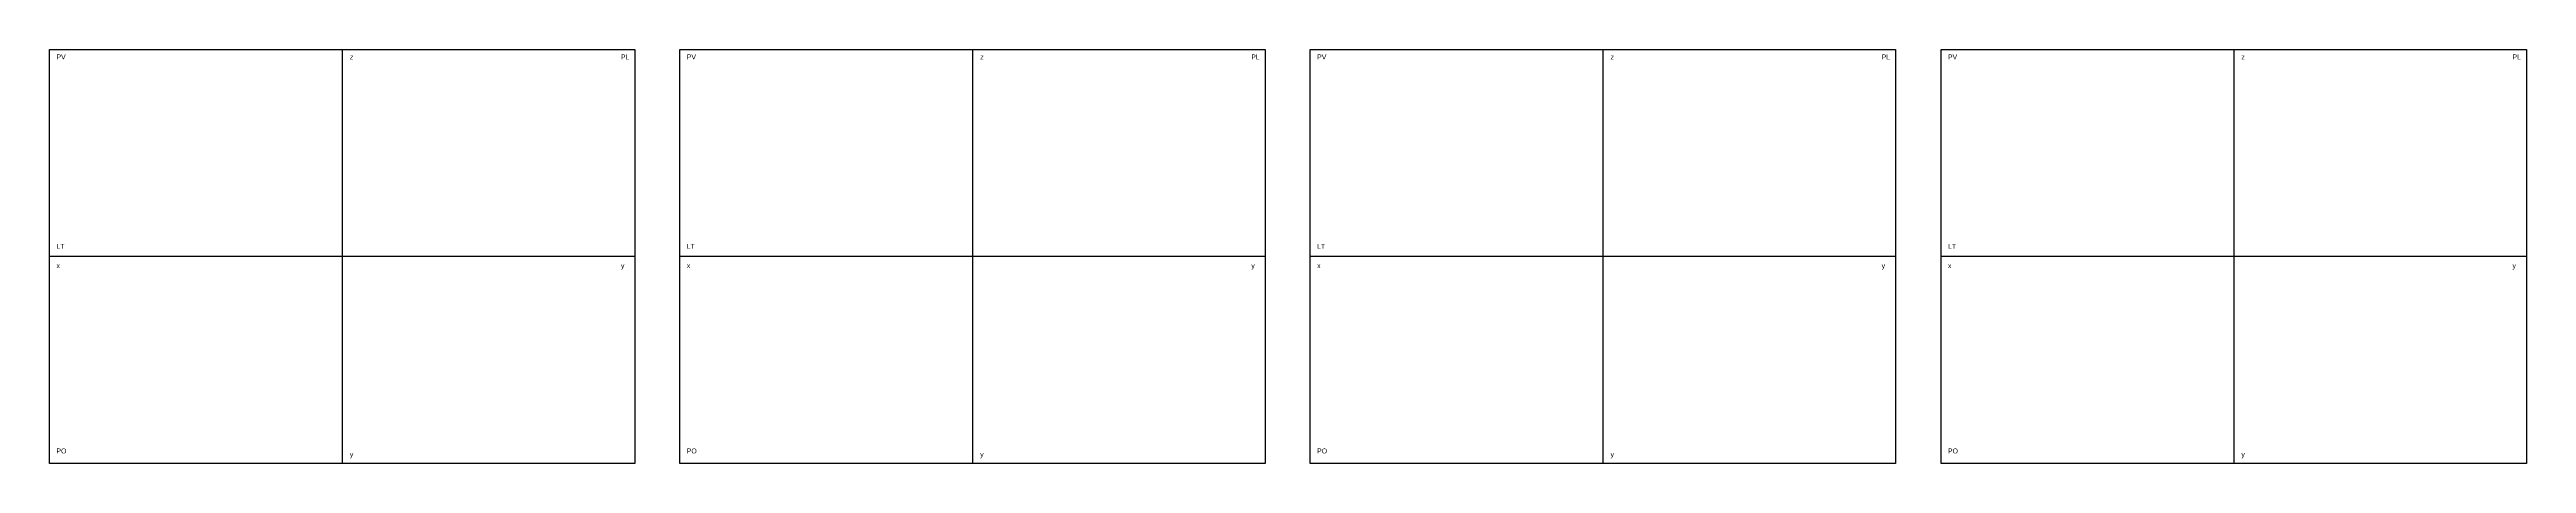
# Model space of a CAD drawing. Header units: millimetres. Extents: x 49 to 2598, y 49 to 259.
# Drawn here: x 1341 to 2598, y 49 to 259 of the extents above; entities that cross this region are included whole.
import ezdxf

# ---------------------------------------------------------------- set-up
doc = ezdxf.new("R2010")
doc.units = ezdxf.units.MM
doc.layers.add('Squadratura', color=6, linetype='Continuous', lineweight=25)
doc.layers.add('testo', color=1, linetype='Continuous', lineweight=20)
doc.styles.get("Standard").update_dxf_attribs({"font": 'arial.ttf'})

msp = doc.modelspace()

# ---------------------------------------------------------------- linework, layer by layer
at = {"layer": 'Squadratura'}
for p, q in [((1341.391, 49.158), (1341.391, 259.158)), ((1341.391, 259.158), (1638.391, 259.158)), ((1489.891, 259.158), (1489.891, 49.158)), ((1638.391, 259.158), (1638.391, 49.158)), ((1661.166, 49.158), (1661.166, 259.158)), ((1661.166, 259.158), (1958.166, 259.158)), ((1809.666, 259.158), (1809.666, 49.158)), ((1958.166, 259.158), (1958.166, 49.158)), ((1980.946, 49.158), (1980.946, 259.158)), ((1980.946, 259.158), (2277.946, 259.158)), ((2129.446, 259.158), (2129.446, 49.158)), ((2277.946, 259.158), (2277.946, 49.158)), ((2300.968, 49.158), (2300.968, 259.158)), ((2300.968, 259.158), (2597.968, 259.158)), ((2449.468, 259.158), (2449.468, 49.158)), ((2597.968, 259.158), (2597.968, 49.158)), ((1638.391, 154.158), (1341.391, 154.158)), ((1958.166, 154.158), (1661.166, 154.158)), ((2277.946, 154.158), (1980.946, 154.158)), ((2597.968, 154.158), (2300.968, 154.158)), ((1638.391, 49.158), (1341.391, 49.158)), ((1958.166, 49.158), (1661.166, 49.158)), ((2277.946, 49.158), (1980.946, 49.158)), ((2597.968, 49.158), (2300.968, 49.158))]:
    msp.add_line(p, q, dxfattribs=at)

# ---------------------------------------------------------------- texts
at = {"layer": 'testo', "char_height": 2.5, "attachment_point": 1}
for s, insert in [('PV', (1344.918, 256.658)), ('z', (1493.759, 256.658)), ('PL', (1631.288, 256.658)), ('PV', (1664.693, 256.658)), ('z', (1813.534, 256.658)), ('PL', (1951.064, 256.658)), ('PV', (1984.473, 256.658)), ('z', (2133.314, 256.658)), ('PL', (2270.844, 256.658)), ('PV', (2304.495, 256.658)), ('z', (2453.336, 256.658)), ('PL', (2590.865, 256.658)), ('LT', (1344.918, 160.572)), ('LT', (1664.693, 160.572)), ('LT', (1984.473, 160.572)), ('LT', (2304.495, 160.572)), ('x', (1344.918, 150.756)), ('y', (1631.288, 150.756)), ('x', (1664.693, 150.756)), ('y', (1951.064, 150.756)), ('x', (1984.473, 150.756)), ('y', (2270.844, 150.756)), ('x', (2304.495, 150.756)), ('y', (2590.865, 150.756)), ('PO', (1344.918, 56.752)), ('y', (1493.759, 55.013)), ('PO', (1664.693, 56.752)), ('y', (1813.534, 55.013)), ('PO', (1984.473, 56.752)), ('y', (2133.314, 55.013)), ('PO', (2304.495, 56.752)), ('y', (2453.336, 55.013))]:
    msp.add_mtext_dynamic_manual_height_columns(s, width=14.2434, gutter_width=12.5, heights=[0], dxfattribs=dict(at, insert=insert))

doc.saveas('drawing.dxf')
